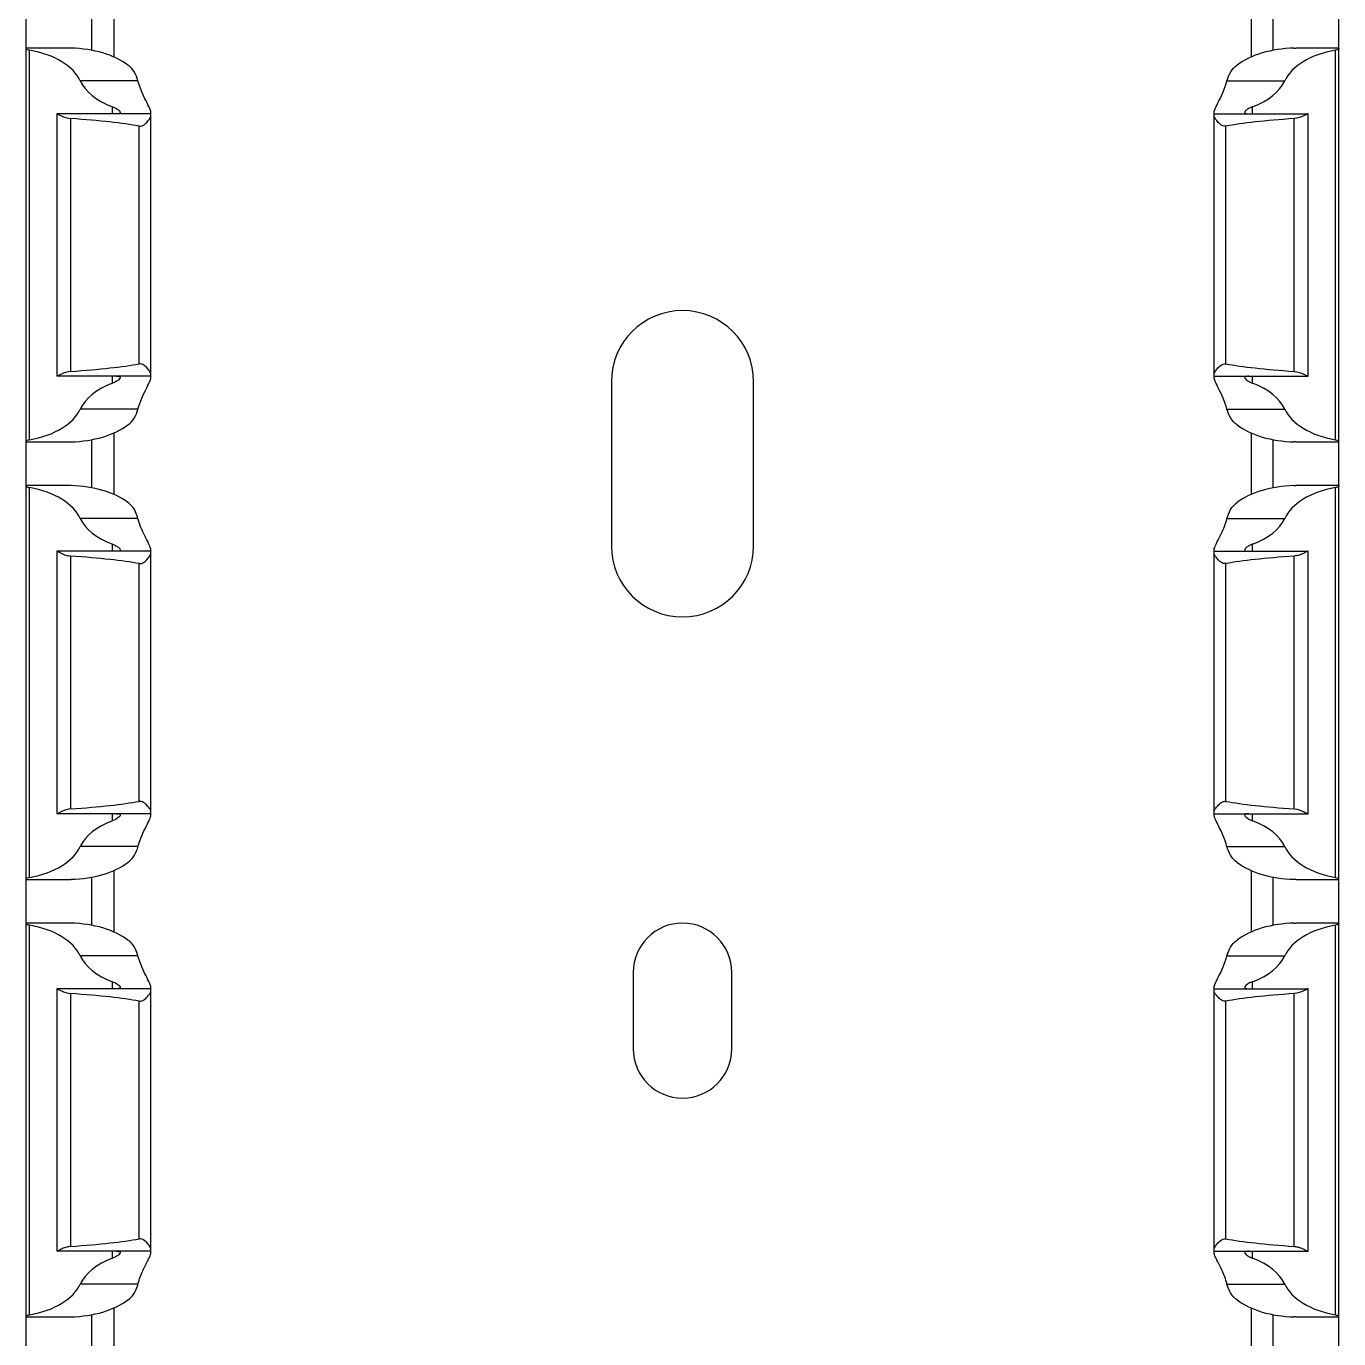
# Model space of a CAD drawing. Header units: millimetres. Extents: x -2573 to 2942, y -1220 to 2800.
# Drawn here: x 2882.4 to 2942.4, y 1522.6 to 1582.6 of the extents above; entities that cross this region are included whole.
import ezdxf

# ---------------------------------------------------------------- set-up
doc = ezdxf.new("R2010")
doc.units = ezdxf.units.MM

msp = doc.modelspace()

# ---------------------------------------------------------------- linework, layer by layer
at = {"linetype": 'Continuous', "lineweight": 30}
for p, q in [((2886.402, 1584.049), (2886.402, 1581.243)), ((2938.402, 1584.049), (2938.402, 1581.243)), ((2882.402, 1581.646), (2882.402, 1583.646)), ((2885.402, 1581.545), (2885.402, 1583.746)), ((2939.402, 1581.545), (2939.402, 1583.746)), ((2942.402, 1581.646), (2942.402, 1583.646)), ((2884.368, 1581.646), (2882.402, 1581.646)), ((2882.402, 1581.646), (2882.402, 1581.617)), ((2882.402, 1563.675), (2882.402, 1581.617)), ((2942.402, 1581.646), (2940.436, 1581.646)), ((2942.402, 1581.646), (2942.402, 1581.617)), ((2942.402, 1563.675), (2942.402, 1581.617)), ((2882.552, 1563.737), (2882.552, 1581.555)), ((2942.252, 1563.737), (2942.252, 1581.555)), ((2887.51, 1580.146), (2884.871, 1580.146)), ((2937.293, 1580.146), (2939.932, 1580.146)), ((2883.802, 1578.646), (2883.802, 1566.646)), ((2883.802, 1578.646), (2883.805, 1578.646)), ((2888.102, 1578.646), (2883.805, 1578.646)), ((2886.352, 1578.646), (2886.352, 1578.964)), ((2888.102, 1578.646), (2888.102, 1578.703)), ((2888.102, 1578.562), (2888.102, 1578.646)), ((2936.702, 1578.646), (2936.702, 1578.703)), ((2936.702, 1578.562), (2936.702, 1578.646)), ((2936.702, 1578.646), (2940.998, 1578.646)), ((2938.452, 1578.646), (2938.452, 1578.964)), ((2941.002, 1578.646), (2940.998, 1578.646)), ((2941.002, 1566.646), (2941.002, 1578.646)), ((2884.441, 1566.867), (2884.441, 1578.425)), ((2887.558, 1567.21), (2887.558, 1578.082)), ((2888.102, 1566.73), (2888.102, 1578.562)), ((2936.702, 1566.73), (2936.702, 1578.562)), ((2937.245, 1567.21), (2937.245, 1578.082)), ((2940.363, 1566.867), (2940.363, 1578.425)), ((2883.805, 1566.646), (2883.802, 1566.646)), ((2888.102, 1566.646), (2883.805, 1566.646)), ((2886.352, 1566.328), (2886.352, 1566.646)), ((2888.102, 1566.646), (2888.102, 1566.73)), ((2888.102, 1566.589), (2888.102, 1566.646)), ((2936.702, 1566.646), (2936.702, 1566.73)), ((2936.702, 1566.646), (2940.998, 1566.646)), ((2936.702, 1566.589), (2936.702, 1566.646)), ((2938.452, 1566.328), (2938.452, 1566.646)), ((2940.998, 1566.646), (2941.002, 1566.646)), ((2909.152, 1566.396), (2909.152, 1558.896)), ((2915.652, 1558.896), (2915.652, 1566.396)), ((2887.51, 1565.146), (2884.871, 1565.146)), ((2937.293, 1565.146), (2939.932, 1565.146)), ((2882.402, 1563.646), (2882.402, 1563.675)), ((2882.402, 1563.646), (2884.364, 1563.646)), ((2882.402, 1561.646), (2882.402, 1563.646)), ((2885.402, 1561.545), (2885.402, 1563.746)), ((2886.402, 1564.049), (2886.402, 1561.243)), ((2938.402, 1564.049), (2938.402, 1561.243)), ((2939.402, 1561.545), (2939.402, 1563.746)), ((2940.439, 1563.646), (2942.402, 1563.646)), ((2942.402, 1563.646), (2942.402, 1563.675)), ((2942.402, 1561.646), (2942.402, 1563.646)), ((2884.368, 1561.646), (2882.402, 1561.646)), ((2882.402, 1561.646), (2882.402, 1561.617)), ((2882.402, 1543.675), (2882.402, 1561.617)), ((2882.552, 1543.737), (2882.552, 1561.555)), ((2942.402, 1561.646), (2940.436, 1561.646)), ((2942.252, 1543.737), (2942.252, 1561.555)), ((2942.402, 1561.646), (2942.402, 1561.617)), ((2942.402, 1543.675), (2942.402, 1561.617)), ((2887.51, 1560.146), (2884.871, 1560.146)), ((2937.293, 1560.146), (2939.932, 1560.146)), ((2886.352, 1558.646), (2886.352, 1558.964)), ((2938.452, 1558.646), (2938.452, 1558.964)), ((2883.802, 1558.646), (2883.802, 1546.646)), ((2883.802, 1558.646), (2883.805, 1558.646)), ((2888.102, 1558.646), (2883.805, 1558.646)), ((2884.441, 1546.867), (2884.441, 1558.425)), ((2888.102, 1558.646), (2888.102, 1558.703)), ((2888.102, 1558.562), (2888.102, 1558.646)), ((2888.102, 1546.73), (2888.102, 1558.562)), ((2936.702, 1558.646), (2936.702, 1558.703)), ((2936.702, 1558.562), (2936.702, 1558.646)), ((2936.702, 1558.646), (2940.998, 1558.646)), ((2936.702, 1546.73), (2936.702, 1558.562)), ((2940.363, 1546.867), (2940.363, 1558.425)), ((2941.002, 1558.646), (2940.998, 1558.646)), ((2941.002, 1546.646), (2941.002, 1558.646)), ((2887.558, 1547.21), (2887.558, 1558.082)), ((2937.245, 1547.21), (2937.245, 1558.082)), ((2883.805, 1546.646), (2883.802, 1546.646)), ((2888.102, 1546.646), (2883.805, 1546.646)), ((2886.352, 1546.328), (2886.352, 1546.646)), ((2888.102, 1546.646), (2888.102, 1546.73)), ((2888.102, 1546.589), (2888.102, 1546.646)), ((2936.702, 1546.646), (2936.702, 1546.73)), ((2936.702, 1546.646), (2940.998, 1546.646)), ((2936.702, 1546.589), (2936.702, 1546.646)), ((2938.452, 1546.328), (2938.452, 1546.646)), ((2940.998, 1546.646), (2941.002, 1546.646)), ((2887.51, 1545.146), (2884.871, 1545.146)), ((2937.293, 1545.146), (2939.932, 1545.146)), ((2886.402, 1544.049), (2886.402, 1541.243)), ((2938.402, 1544.049), (2938.402, 1541.243)), ((2882.402, 1543.646), (2882.402, 1543.675)), ((2882.402, 1543.646), (2884.364, 1543.646)), ((2882.402, 1541.646), (2882.402, 1543.646)), ((2885.402, 1541.545), (2885.402, 1543.746)), ((2939.402, 1541.545), (2939.402, 1543.746)), ((2940.439, 1543.646), (2942.402, 1543.646)), ((2942.402, 1543.646), (2942.402, 1543.675)), ((2942.402, 1541.646), (2942.402, 1543.646)), ((2884.368, 1541.646), (2882.402, 1541.646)), ((2882.402, 1541.646), (2882.402, 1541.617)), ((2882.402, 1523.675), (2882.402, 1541.617)), ((2882.552, 1523.737), (2882.552, 1541.555)), ((2942.402, 1541.646), (2940.436, 1541.646)), ((2942.252, 1523.737), (2942.252, 1541.555)), ((2942.402, 1541.646), (2942.402, 1541.617)), ((2942.402, 1523.675), (2942.402, 1541.617)), ((2887.51, 1540.146), (2884.871, 1540.146)), ((2937.293, 1540.146), (2939.932, 1540.146)), ((2910.152, 1539.396), (2910.152, 1535.896)), ((2914.652, 1535.896), (2914.652, 1539.396)), ((2883.802, 1538.646), (2883.802, 1526.646)), ((2883.802, 1538.646), (2883.805, 1538.646)), ((2888.102, 1538.646), (2883.805, 1538.646)), ((2884.441, 1526.867), (2884.441, 1538.425)), ((2886.352, 1538.646), (2886.352, 1538.964)), ((2888.102, 1538.646), (2888.102, 1538.703)), ((2888.102, 1538.562), (2888.102, 1538.646)), ((2888.102, 1526.73), (2888.102, 1538.562)), ((2936.702, 1538.646), (2936.702, 1538.703)), ((2936.702, 1538.562), (2936.702, 1538.646)), ((2936.702, 1538.646), (2940.998, 1538.646)), ((2936.702, 1526.73), (2936.702, 1538.562)), ((2938.452, 1538.646), (2938.452, 1538.964)), ((2940.363, 1526.867), (2940.363, 1538.425)), ((2941.002, 1538.646), (2940.998, 1538.646)), ((2941.002, 1526.646), (2941.002, 1538.646)), ((2887.558, 1527.21), (2887.558, 1538.082)), ((2937.245, 1527.21), (2937.245, 1538.082)), ((2883.805, 1526.646), (2883.802, 1526.646)), ((2888.102, 1526.646), (2883.805, 1526.646)), ((2886.352, 1526.328), (2886.352, 1526.646)), ((2888.102, 1526.646), (2888.102, 1526.73)), ((2888.102, 1526.589), (2888.102, 1526.646)), ((2936.702, 1526.646), (2936.702, 1526.73)), ((2936.702, 1526.646), (2940.998, 1526.646)), ((2936.702, 1526.589), (2936.702, 1526.646)), ((2938.452, 1526.328), (2938.452, 1526.646)), ((2940.998, 1526.646), (2941.002, 1526.646)), ((2887.51, 1525.146), (2884.871, 1525.146)), ((2937.293, 1525.146), (2939.932, 1525.146)), ((2886.402, 1524.049), (2886.402, 1521.243)), ((2938.402, 1524.049), (2938.402, 1521.243)), ((2882.402, 1523.646), (2882.402, 1523.675)), ((2882.402, 1523.646), (2884.364, 1523.646)), ((2882.402, 1521.646), (2882.402, 1523.646)), ((2885.402, 1521.545), (2885.402, 1523.746)), ((2939.402, 1521.545), (2939.402, 1523.746)), ((2940.439, 1523.646), (2942.402, 1523.646)), ((2942.402, 1523.646), (2942.402, 1523.675)), ((2942.402, 1521.646), (2942.402, 1523.646))]:
    msp.add_line(p, q, dxfattribs=at)
for centre, radius, start, end in [((2912.402, 1566.396), 3.25, 0, 180), ((2912.402, 1558.896), 3.25, 180, 0), ((2912.402, 1539.396), 2.25, 0, 180), ((2912.402, 1535.896), 2.25, 180, 0)]:
    msp.add_arc(centre, radius, start, end, dxfattribs=at)
for centre, major_axis, ratio, start_param, end_param in [((2884.317, 1579.646), (3.464, 0), 0.57735, 0.660927, 1.531918), ((2940.486, 1579.646), (3.464, 0), 0.57735, 1.609674, 2.480666), ((2881.517, 1579.646), (3.464, 0), 0.57735, 0.25268, 1.267492), ((2943.286, 1579.646), (3.464, 0), 0.57735, 1.874101, 2.888912), ((2888.225, 1580.646), (3.464, 0), 0.57735, 3.394273, 4.140941), ((2936.578, 1580.646), (3.464, 0), 0.57735, 5.283837, 6.030505), ((2877.271, 1577.646), (11.43, 0), 0.087489, 0.451027, 0.892766), ((2947.532, 1577.646), (11.43, 0), 0.087489, 2.248826, 2.690566), ((2877.271, 1567.646), (11.43, 0), 0.087489, 5.390419, 5.832158), ((2947.532, 1567.646), (11.43, 0), 0.087489, 3.592619, 4.034359), ((2888.225, 1564.646), (3.464, 0), 0.57735, 2.142244, 2.888912), ((2936.578, 1564.646), (3.464, 0), 0.57735, 0.25268, 0.999349), ((2881.517, 1565.646), (3.464, 0), 0.57735, 5.015694, 6.030505), ((2943.286, 1565.646), (3.464, 0), 0.57735, 3.394273, 4.409084), ((2884.317, 1565.646), (3.464, 0), 0.57735, 4.751267, 5.622258), ((2940.486, 1565.646), (3.464, 0), 0.57735, 3.80252, 4.673511), ((2881.517, 1559.646), (3.464, 0), 0.57735, 0.25268, 1.267492), ((2884.317, 1559.646), (3.464, 0), 0.57735, 0.660927, 1.531918), ((2940.486, 1559.646), (3.464, 0), 0.57735, 1.609674, 2.480666), ((2943.286, 1559.646), (3.464, 0), 0.57735, 1.874101, 2.888912), ((2888.225, 1560.646), (3.464, 0), 0.57735, 3.394273, 4.140941), ((2936.578, 1560.646), (3.464, 0), 0.57735, 5.283837, 6.030505), ((2877.271, 1557.646), (11.43, 0), 0.087489, 0.451027, 0.892766), ((2947.532, 1557.646), (11.43, 0), 0.087489, 2.248826, 2.690566), ((2877.271, 1547.646), (11.43, 0), 0.087489, 5.390419, 5.832158), ((2947.532, 1547.646), (11.43, 0), 0.087489, 3.592619, 4.034359), ((2888.225, 1544.646), (3.464, 0), 0.57735, 2.142244, 2.888912), ((2936.578, 1544.646), (3.464, 0), 0.57735, 0.25268, 0.999349), ((2881.517, 1545.646), (3.464, 0), 0.57735, 5.015694, 6.030505), ((2943.286, 1545.646), (3.464, 0), 0.57735, 3.394273, 4.409084), ((2884.317, 1545.646), (3.464, 0), 0.57735, 4.751267, 5.622258), ((2940.486, 1545.646), (3.464, 0), 0.57735, 3.80252, 4.673511), ((2881.517, 1539.646), (3.464, 0), 0.57735, 0.25268, 1.267492), ((2884.317, 1539.646), (3.464, 0), 0.57735, 0.660927, 1.531918), ((2940.486, 1539.646), (3.464, 0), 0.57735, 1.609674, 2.480666), ((2943.286, 1539.646), (3.464, 0), 0.57735, 1.874101, 2.888912), ((2888.225, 1540.646), (3.464, 0), 0.57735, 3.394273, 4.140941), ((2936.578, 1540.646), (3.464, 0), 0.57735, 5.283837, 6.030505), ((2877.271, 1537.646), (11.43, 0), 0.087489, 0.451027, 0.892766), ((2947.532, 1537.646), (11.43, 0), 0.087489, 2.248826, 2.690566), ((2877.271, 1527.646), (11.43, 0), 0.087489, 5.390419, 5.832158), ((2947.532, 1527.646), (11.43, 0), 0.087489, 3.592619, 4.034359), ((2888.225, 1524.646), (3.464, 0), 0.57735, 2.142244, 2.888912), ((2936.578, 1524.646), (3.464, 0), 0.57735, 0.25268, 0.999349), ((2881.517, 1525.646), (3.464, 0), 0.57735, 5.015694, 6.030505), ((2943.286, 1525.646), (3.464, 0), 0.57735, 3.394273, 4.409084), ((2884.317, 1525.646), (3.464, 0), 0.57735, 4.751267, 5.622258), ((2940.486, 1525.646), (3.464, 0), 0.57735, 3.80252, 4.673511)]:
    msp.add_ellipse(centre, major_axis=major_axis, ratio=ratio, start_param=start_param, end_param=end_param, dxfattribs=at)
for points, knots in [([(2882.402, 1581.617), (2882.402, 1581.608), (2882.416, 1581.597), (2882.468, 1581.574), (2882.506, 1581.563), (2882.552, 1581.555)], [0, 0, 0, 0, 0.5, 0.5, 1, 1, 1, 1]), ([(2884.452, 1581.644), (2884.439, 1581.645), (2884.406, 1581.645), (2884.382, 1581.646), (2884.368, 1581.646)], [0, 0, 0, 0, 0.38156, 1, 1, 1, 1]), ([(2940.352, 1581.644), (2940.364, 1581.645), (2940.397, 1581.645), (2940.421, 1581.646), (2940.436, 1581.646)], [0, 0, 0, 0, 0.38156, 1, 1, 1, 1]), ([(2942.402, 1581.617), (2942.402, 1581.608), (2942.388, 1581.597), (2942.336, 1581.574), (2942.298, 1581.563), (2942.252, 1581.555)], [0, 0, 0, 0, 0.5, 0.5, 1, 1, 1, 1]), ([(2887.51, 1580.146), (2887.473, 1580.294), (2887.417, 1580.435), (2887.264, 1580.681), (2887.167, 1580.788), (2887.052, 1580.874)], [0, 0, 0, 0, 0.5, 0.5, 1, 1, 1, 1]), ([(2937.293, 1580.146), (2937.33, 1580.294), (2937.386, 1580.435), (2937.539, 1580.681), (2937.636, 1580.788), (2937.752, 1580.874)], [0, 0, 0, 0, 0.5, 0.5, 1, 1, 1, 1]), ([(2888.102, 1578.703), (2888.102, 1578.725), (2888.096, 1578.754), (2888.074, 1578.823), (2888.058, 1578.863), (2887.997, 1579), (2887.941, 1579.11), (2887.815, 1579.361), (2887.747, 1579.5), (2887.616, 1579.805), (2887.554, 1579.97), (2887.51, 1580.146)], [0, 0, 0, 0, 0.125, 0.125, 0.25, 0.25, 0.5, 0.5, 0.75, 0.75, 1, 1, 1, 1]), ([(2936.702, 1578.703), (2936.702, 1578.725), (2936.708, 1578.754), (2936.73, 1578.823), (2936.746, 1578.863), (2936.807, 1579), (2936.862, 1579.11), (2936.988, 1579.361), (2937.057, 1579.5), (2937.187, 1579.805), (2937.249, 1579.97), (2937.293, 1580.146)], [0, 0, 0, 0, 0.125, 0.125, 0.25, 0.25, 0.5, 0.5, 0.75, 0.75, 1, 1, 1, 1]), ([(2883.805, 1578.646), (2883.814, 1578.646), (2883.837, 1578.635), (2883.908, 1578.6), (2883.956, 1578.575), (2884.124, 1578.496), (2884.274, 1578.436), (2884.441, 1578.425)], [0, 0, 0, 0, 0.25, 0.25, 0.5, 0.5, 1, 1, 1, 1]), ([(2886.352, 1578.964), (2886.373, 1578.955), (2886.458, 1578.922), (2886.585, 1578.848), (2886.692, 1578.754), (2886.713, 1578.683), (2886.652, 1578.65), (2886.559, 1578.647), (2886.515, 1578.646)], [0, 0, 0, 0, 0.061095, 0.242582, 0.448569, 0.652495, 0.836791, 1, 1, 1, 1]), ([(2938.452, 1578.964), (2938.43, 1578.955), (2938.346, 1578.922), (2938.218, 1578.848), (2938.112, 1578.754), (2938.09, 1578.683), (2938.152, 1578.65), (2938.244, 1578.647), (2938.288, 1578.646)], [0, 0, 0, 0, 0.061095, 0.242582, 0.448569, 0.652495, 0.836791, 1, 1, 1, 1]), ([(2940.998, 1578.646), (2940.99, 1578.646), (2940.966, 1578.635), (2940.896, 1578.6), (2940.848, 1578.575), (2940.679, 1578.496), (2940.529, 1578.436), (2940.363, 1578.425)], [0, 0, 0, 0, 0.25, 0.25, 0.5, 0.5, 1, 1, 1, 1]), ([(2887.558, 1578.082), (2887.598, 1578.075), (2887.64, 1578.078), (2887.718, 1578.102), (2887.753, 1578.122), (2887.849, 1578.188), (2887.901, 1578.24), (2887.993, 1578.343), (2888.03, 1578.394), (2888.085, 1578.487), (2888.102, 1578.529), (2888.102, 1578.562)], [0, 0, 0, 0, 0.125, 0.125, 0.25, 0.25, 0.5, 0.5, 0.75, 0.75, 1, 1, 1, 1]), ([(2937.245, 1578.082), (2937.205, 1578.075), (2937.163, 1578.078), (2937.086, 1578.102), (2937.051, 1578.122), (2936.954, 1578.188), (2936.902, 1578.24), (2936.811, 1578.343), (2936.773, 1578.394), (2936.718, 1578.487), (2936.702, 1578.529), (2936.702, 1578.562)], [0, 0, 0, 0, 0.125, 0.125, 0.25, 0.25, 0.5, 0.5, 0.75, 0.75, 1, 1, 1, 1]), ([(2888.102, 1566.73), (2888.102, 1566.763), (2888.085, 1566.805), (2888.03, 1566.898), (2887.992, 1566.949), (2887.902, 1567.051), (2887.849, 1567.104), (2887.752, 1567.17), (2887.718, 1567.189), (2887.64, 1567.214), (2887.598, 1567.217), (2887.558, 1567.21)], [0, 0, 0, 0, 0.25, 0.25, 0.5, 0.5, 0.75, 0.75, 0.875, 0.875, 1, 1, 1, 1]), ([(2936.702, 1566.73), (2936.702, 1566.763), (2936.719, 1566.805), (2936.773, 1566.898), (2936.811, 1566.949), (2936.902, 1567.051), (2936.955, 1567.104), (2937.051, 1567.17), (2937.086, 1567.189), (2937.163, 1567.214), (2937.205, 1567.217), (2937.245, 1567.21)], [0, 0, 0, 0, 0.25, 0.25, 0.5, 0.5, 0.75, 0.75, 0.875, 0.875, 1, 1, 1, 1]), ([(2884.441, 1566.867), (2884.274, 1566.855), (2884.124, 1566.795), (2883.955, 1566.717), (2883.908, 1566.692), (2883.837, 1566.657), (2883.814, 1566.646), (2883.805, 1566.646)], [0, 0, 0, 0, 0.5, 0.5, 0.75, 0.75, 1, 1, 1, 1]), ([(2886.515, 1566.646), (2886.552, 1566.645), (2886.637, 1566.643), (2886.703, 1566.618), (2886.705, 1566.564), (2886.635, 1566.484), (2886.513, 1566.397), (2886.399, 1566.348), (2886.352, 1566.328)], [0, 0, 0, 0, 0.135857, 0.312226, 0.485093, 0.664265, 0.859761, 1, 1, 1, 1]), ([(2938.288, 1566.646), (2938.251, 1566.645), (2938.166, 1566.643), (2938.1, 1566.618), (2938.098, 1566.564), (2938.168, 1566.484), (2938.29, 1566.397), (2938.404, 1566.348), (2938.452, 1566.328)], [0, 0, 0, 0, 0.135857, 0.312226, 0.485093, 0.664265, 0.859761, 1, 1, 1, 1]), ([(2940.363, 1566.867), (2940.529, 1566.855), (2940.679, 1566.795), (2940.848, 1566.717), (2940.895, 1566.692), (2940.966, 1566.657), (2940.99, 1566.646), (2940.998, 1566.646)], [0, 0, 0, 0, 0.5, 0.5, 0.75, 0.75, 1, 1, 1, 1]), ([(2887.51, 1565.146), (2887.554, 1565.323), (2887.616, 1565.488), (2887.747, 1565.791), (2887.816, 1565.932), (2887.941, 1566.181), (2887.997, 1566.292), (2888.057, 1566.428), (2888.073, 1566.468), (2888.096, 1566.537), (2888.102, 1566.566), (2888.102, 1566.589)], [0, 0, 0, 0, 0.25, 0.25, 0.5, 0.5, 0.75, 0.75, 0.875, 0.875, 1, 1, 1, 1]), ([(2937.293, 1565.146), (2937.249, 1565.323), (2937.187, 1565.488), (2937.057, 1565.791), (2936.987, 1565.932), (2936.863, 1566.181), (2936.806, 1566.292), (2936.746, 1566.428), (2936.73, 1566.468), (2936.708, 1566.537), (2936.702, 1566.566), (2936.702, 1566.589)], [0, 0, 0, 0, 0.25, 0.25, 0.5, 0.5, 0.75, 0.75, 0.875, 0.875, 1, 1, 1, 1]), ([(2887.052, 1564.418), (2887.167, 1564.504), (2887.264, 1564.61), (2887.417, 1564.857), (2887.473, 1564.997), (2887.51, 1565.146)], [0, 0, 0, 0, 0.5, 0.5, 1, 1, 1, 1]), ([(2937.752, 1564.418), (2937.637, 1564.504), (2937.539, 1564.61), (2937.386, 1564.857), (2937.331, 1564.997), (2937.293, 1565.146)], [0, 0, 0, 0, 0.5, 0.5, 1, 1, 1, 1]), ([(2882.552, 1563.737), (2882.506, 1563.729), (2882.468, 1563.718), (2882.416, 1563.695), (2882.402, 1563.684), (2882.402, 1563.675)], [0, 0, 0, 0, 0.5, 0.5, 1, 1, 1, 1]), ([(2884.364, 1563.646), (2884.365, 1563.646), (2884.381, 1563.645), (2884.416, 1563.647), (2884.448, 1563.647), (2884.452, 1563.647)], [0, 0, 0, 0, 0.038177, 0.8889219, 1, 1, 1, 1]), ([(2940.439, 1563.646), (2940.439, 1563.646), (2940.422, 1563.645), (2940.388, 1563.647), (2940.355, 1563.647), (2940.352, 1563.647)], [0, 0, 0, 0, 0.038177, 0.8889219, 1, 1, 1, 1]), ([(2942.252, 1563.737), (2942.297, 1563.729), (2942.336, 1563.718), (2942.388, 1563.695), (2942.402, 1563.684), (2942.402, 1563.675)], [0, 0, 0, 0, 0.5, 0.5, 1, 1, 1, 1]), ([(2882.402, 1561.617), (2882.405, 1561.611), (2882.412, 1561.598), (2882.465, 1561.575), (2882.519, 1561.56), (2882.55, 1561.555), (2882.552, 1561.555)], [0, 0, 0, 0, 0.327134, 0.654045, 0.984582, 1, 1, 1, 1]), ([(2884.452, 1561.644), (2884.439, 1561.645), (2884.406, 1561.645), (2884.382, 1561.646), (2884.368, 1561.646)], [0, 0, 0, 0, 0.38156, 1, 1, 1, 1]), ([(2940.352, 1561.644), (2940.364, 1561.645), (2940.397, 1561.645), (2940.421, 1561.646), (2940.436, 1561.646)], [0, 0, 0, 0, 0.38156, 1, 1, 1, 1]), ([(2942.402, 1561.617), (2942.398, 1561.611), (2942.391, 1561.598), (2942.338, 1561.575), (2942.284, 1561.56), (2942.253, 1561.555), (2942.252, 1561.555)], [0, 0, 0, 0, 0.327134, 0.654045, 0.984582, 1, 1, 1, 1]), ([(2887.51, 1560.146), (2887.478, 1560.25), (2887.399, 1560.503), (2887.224, 1560.737), (2887.081, 1560.851), (2887.052, 1560.874)], [0, 0, 0, 0, 0.360865, 0.870433, 1, 1, 1, 1]), ([(2937.293, 1560.146), (2937.326, 1560.25), (2937.404, 1560.503), (2937.58, 1560.737), (2937.723, 1560.851), (2937.752, 1560.874)], [0, 0, 0, 0, 0.360865, 0.870433, 1, 1, 1, 1]), ([(2888.102, 1558.703), (2888.101, 1558.713), (2888.098, 1558.765), (2888.034, 1558.927), (2887.86, 1559.272), (2887.649, 1559.689), (2887.549, 1560.019), (2887.51, 1560.146)], [0, 0, 0, 0, 0.052332, 0.27279, 0.517649, 0.81495, 1, 1, 1, 1]), ([(2936.702, 1558.703), (2936.702, 1558.713), (2936.706, 1558.765), (2936.769, 1558.927), (2936.943, 1559.272), (2937.154, 1559.689), (2937.255, 1560.019), (2937.293, 1560.146)], [0, 0, 0, 0, 0.052332, 0.27279, 0.517649, 0.81495, 1, 1, 1, 1]), ([(2886.352, 1558.964), (2886.373, 1558.955), (2886.458, 1558.922), (2886.585, 1558.848), (2886.692, 1558.754), (2886.713, 1558.683), (2886.652, 1558.65), (2886.559, 1558.647), (2886.515, 1558.646)], [0, 0, 0, 0, 0.061102, 0.24258, 0.448574, 0.652499, 0.836791, 1, 1, 1, 1]), ([(2938.452, 1558.964), (2938.43, 1558.955), (2938.346, 1558.922), (2938.218, 1558.848), (2938.112, 1558.754), (2938.09, 1558.683), (2938.152, 1558.65), (2938.244, 1558.647), (2938.288, 1558.646)], [0, 0, 0, 0, 0.061102, 0.24258, 0.448574, 0.652499, 0.836791, 1, 1, 1, 1]), ([(2883.805, 1558.646), (2883.812, 1558.644), (2883.83, 1558.64), (2883.911, 1558.598), (2884.054, 1558.527), (2884.236, 1558.453), (2884.38, 1558.433), (2884.441, 1558.425)], [0, 0, 0, 0, 0.135391, 0.34015, 0.559253, 0.813316, 1, 1, 1, 1]), ([(2887.558, 1558.082), (2887.598, 1558.075), (2887.64, 1558.078), (2887.718, 1558.102), (2887.753, 1558.122), (2887.849, 1558.188), (2887.901, 1558.24), (2887.993, 1558.343), (2888.03, 1558.394), (2888.085, 1558.487), (2888.102, 1558.529), (2888.102, 1558.562)], [0, 0, 0, 0, 0.125, 0.125, 0.25, 0.25, 0.5, 0.5, 0.75, 0.75, 1, 1, 1, 1]), ([(2937.245, 1558.082), (2937.205, 1558.075), (2937.163, 1558.078), (2937.086, 1558.102), (2937.051, 1558.122), (2936.954, 1558.188), (2936.902, 1558.24), (2936.811, 1558.343), (2936.773, 1558.394), (2936.718, 1558.487), (2936.702, 1558.529), (2936.702, 1558.562)], [0, 0, 0, 0, 0.125, 0.125, 0.25, 0.25, 0.5, 0.5, 0.75, 0.75, 1, 1, 1, 1]), ([(2940.998, 1558.646), (2940.991, 1558.644), (2940.973, 1558.64), (2940.893, 1558.598), (2940.749, 1558.527), (2940.567, 1558.453), (2940.424, 1558.433), (2940.363, 1558.425)], [0, 0, 0, 0, 0.135391, 0.34015, 0.559253, 0.813316, 1, 1, 1, 1]), ([(2884.441, 1546.867), (2884.274, 1546.855), (2884.124, 1546.795), (2883.955, 1546.717), (2883.908, 1546.692), (2883.837, 1546.657), (2883.814, 1546.646), (2883.805, 1546.646)], [0, 0, 0, 0, 0.5, 0.5, 0.75, 0.75, 1, 1, 1, 1]), ([(2888.102, 1546.73), (2888.097, 1546.754), (2888.087, 1546.812), (2888.003, 1546.94), (2887.888, 1547.069), (2887.772, 1547.161), (2887.68, 1547.206), (2887.607, 1547.217), (2887.57, 1547.212), (2887.558, 1547.21)], [0, 0, 0, 0, 0.1638285, 0.4014843, 0.6435439, 0.7784728, 0.8847033, 0.9625805, 1, 1, 1, 1]), ([(2936.702, 1546.73), (2936.706, 1546.754), (2936.716, 1546.812), (2936.801, 1546.94), (2936.916, 1547.069), (2937.031, 1547.161), (2937.123, 1547.206), (2937.196, 1547.217), (2937.233, 1547.212), (2937.245, 1547.21)], [0, 0, 0, 0, 0.1638285, 0.4014843, 0.6435439, 0.7784728, 0.8847033, 0.9625805, 1, 1, 1, 1]), ([(2940.363, 1546.867), (2940.529, 1546.855), (2940.679, 1546.795), (2940.848, 1546.717), (2940.895, 1546.692), (2940.966, 1546.657), (2940.99, 1546.646), (2940.998, 1546.646)], [0, 0, 0, 0, 0.5, 0.5, 0.75, 0.75, 1, 1, 1, 1]), ([(2886.515, 1546.646), (2886.589, 1546.646), (2886.644, 1546.641), (2886.704, 1546.611), (2886.709, 1546.587), (2886.655, 1546.491), (2886.53, 1546.394), (2886.352, 1546.328)], [0, 0, 0, 0, 0.25, 0.25, 0.5, 0.5, 1, 1, 1, 1]), ([(2887.51, 1545.146), (2887.554, 1545.323), (2887.616, 1545.488), (2887.747, 1545.791), (2887.816, 1545.932), (2887.941, 1546.181), (2887.997, 1546.292), (2888.057, 1546.428), (2888.073, 1546.468), (2888.096, 1546.537), (2888.102, 1546.566), (2888.102, 1546.589)], [0, 0, 0, 0, 0.25, 0.25, 0.5, 0.5, 0.75, 0.75, 0.875, 0.875, 1, 1, 1, 1]), ([(2937.293, 1545.146), (2937.249, 1545.323), (2937.187, 1545.488), (2937.057, 1545.791), (2936.987, 1545.932), (2936.863, 1546.181), (2936.806, 1546.292), (2936.746, 1546.428), (2936.73, 1546.468), (2936.708, 1546.537), (2936.702, 1546.566), (2936.702, 1546.589)], [0, 0, 0, 0, 0.25, 0.25, 0.5, 0.5, 0.75, 0.75, 0.875, 0.875, 1, 1, 1, 1]), ([(2938.288, 1546.646), (2938.214, 1546.646), (2938.159, 1546.641), (2938.099, 1546.611), (2938.094, 1546.587), (2938.148, 1546.491), (2938.273, 1546.394), (2938.452, 1546.328)], [0, 0, 0, 0, 0.25, 0.25, 0.5, 0.5, 1, 1, 1, 1]), ([(2887.052, 1544.418), (2887.137, 1544.494), (2887.327, 1544.663), (2887.454, 1544.937), (2887.501, 1545.113), (2887.51, 1545.146)], [0, 0, 0, 0, 0.399191, 0.889576, 1, 1, 1, 1]), ([(2937.752, 1544.418), (2937.666, 1544.494), (2937.476, 1544.663), (2937.35, 1544.937), (2937.302, 1545.113), (2937.293, 1545.146)], [0, 0, 0, 0, 0.399191, 0.889576, 1, 1, 1, 1]), ([(2882.552, 1543.737), (2882.506, 1543.729), (2882.468, 1543.718), (2882.416, 1543.695), (2882.402, 1543.684), (2882.402, 1543.675)], [0, 0, 0, 0, 0.5, 0.5, 1, 1, 1, 1]), ([(2884.364, 1543.646), (2884.365, 1543.646), (2884.381, 1543.645), (2884.416, 1543.647), (2884.448, 1543.647), (2884.452, 1543.647)], [0, 0, 0, 0, 0.038181, 0.888918, 1, 1, 1, 1]), ([(2940.439, 1543.646), (2940.439, 1543.646), (2940.422, 1543.645), (2940.388, 1543.647), (2940.355, 1543.647), (2940.352, 1543.647)], [0, 0, 0, 0, 0.038181, 0.888918, 1, 1, 1, 1]), ([(2942.252, 1543.737), (2942.297, 1543.729), (2942.336, 1543.718), (2942.388, 1543.695), (2942.402, 1543.684), (2942.402, 1543.675)], [0, 0, 0, 0, 0.5, 0.5, 1, 1, 1, 1]), ([(2882.402, 1541.617), (2882.405, 1541.611), (2882.412, 1541.598), (2882.465, 1541.575), (2882.519, 1541.561), (2882.55, 1541.555), (2882.552, 1541.555)], [0, 0, 0, 0, 0.327116, 0.654047, 0.984567, 1, 1, 1, 1]), ([(2884.452, 1541.644), (2884.439, 1541.645), (2884.406, 1541.645), (2884.382, 1541.646), (2884.368, 1541.646)], [0, 0, 0, 0, 0.381564, 1, 1, 1, 1]), ([(2940.352, 1541.644), (2940.364, 1541.645), (2940.397, 1541.645), (2940.421, 1541.646), (2940.436, 1541.646)], [0, 0, 0, 0, 0.381564, 1, 1, 1, 1]), ([(2942.402, 1541.617), (2942.398, 1541.611), (2942.391, 1541.598), (2942.338, 1541.575), (2942.284, 1541.561), (2942.253, 1541.555), (2942.252, 1541.555)], [0, 0, 0, 0, 0.327116, 0.654047, 0.984567, 1, 1, 1, 1]), ([(2887.51, 1540.146), (2887.478, 1540.25), (2887.399, 1540.503), (2887.224, 1540.737), (2887.081, 1540.851), (2887.052, 1540.874)], [0, 0, 0, 0, 0.360891, 0.870434, 1, 1, 1, 1]), ([(2937.293, 1540.146), (2937.326, 1540.25), (2937.404, 1540.503), (2937.58, 1540.737), (2937.723, 1540.851), (2937.752, 1540.874)], [0, 0, 0, 0, 0.360891, 0.870434, 1, 1, 1, 1]), ([(2888.102, 1538.703), (2888.102, 1538.725), (2888.096, 1538.754), (2888.074, 1538.823), (2888.058, 1538.863), (2887.997, 1539), (2887.941, 1539.11), (2887.815, 1539.361), (2887.747, 1539.5), (2887.616, 1539.805), (2887.554, 1539.97), (2887.51, 1540.146)], [0, 0, 0, 0, 0.125, 0.125, 0.25, 0.25, 0.5, 0.5, 0.75, 0.75, 1, 1, 1, 1]), ([(2936.702, 1538.703), (2936.702, 1538.725), (2936.708, 1538.754), (2936.73, 1538.823), (2936.746, 1538.863), (2936.807, 1539), (2936.862, 1539.11), (2936.988, 1539.361), (2937.057, 1539.5), (2937.187, 1539.805), (2937.249, 1539.97), (2937.293, 1540.146)], [0, 0, 0, 0, 0.125, 0.125, 0.25, 0.25, 0.5, 0.5, 0.75, 0.75, 1, 1, 1, 1]), ([(2883.805, 1538.646), (2883.814, 1538.646), (2883.837, 1538.635), (2883.908, 1538.6), (2883.956, 1538.575), (2884.124, 1538.496), (2884.274, 1538.436), (2884.441, 1538.425)], [0, 0, 0, 0, 0.25, 0.25, 0.5, 0.5, 1, 1, 1, 1]), ([(2886.352, 1538.964), (2886.531, 1538.897), (2886.656, 1538.8), (2886.709, 1538.705), (2886.704, 1538.68), (2886.644, 1538.651), (2886.59, 1538.646), (2886.515, 1538.646)], [0, 0, 0, 0, 0.5, 0.5, 0.75, 0.75, 1, 1, 1, 1]), ([(2887.558, 1538.082), (2887.575, 1538.08), (2887.617, 1538.075), (2887.698, 1538.092), (2887.814, 1538.156), (2887.94, 1538.277), (2888.048, 1538.415), (2888.097, 1538.511), (2888.101, 1538.551), (2888.102, 1538.562)], [0, 0, 0, 0, 0.052558, 0.130504, 0.247861, 0.469463, 0.712401, 0.920759, 1, 1, 1, 1]), ([(2937.245, 1538.082), (2937.228, 1538.08), (2937.186, 1538.075), (2937.106, 1538.092), (2936.99, 1538.156), (2936.863, 1538.277), (2936.756, 1538.415), (2936.706, 1538.511), (2936.703, 1538.551), (2936.702, 1538.562)], [0, 0, 0, 0, 0.052558, 0.130504, 0.247861, 0.469463, 0.712401, 0.920759, 1, 1, 1, 1]), ([(2938.452, 1538.964), (2938.272, 1538.897), (2938.148, 1538.8), (2938.094, 1538.705), (2938.099, 1538.68), (2938.159, 1538.651), (2938.214, 1538.646), (2938.288, 1538.646)], [0, 0, 0, 0, 0.5, 0.5, 0.75, 0.75, 1, 1, 1, 1]), ([(2940.998, 1538.646), (2940.99, 1538.646), (2940.966, 1538.635), (2940.896, 1538.6), (2940.848, 1538.575), (2940.679, 1538.496), (2940.529, 1538.436), (2940.363, 1538.425)], [0, 0, 0, 0, 0.25, 0.25, 0.5, 0.5, 1, 1, 1, 1]), ([(2888.102, 1526.73), (2888.102, 1526.763), (2888.085, 1526.805), (2888.03, 1526.898), (2887.992, 1526.949), (2887.902, 1527.051), (2887.849, 1527.104), (2887.752, 1527.17), (2887.718, 1527.189), (2887.64, 1527.214), (2887.598, 1527.217), (2887.558, 1527.21)], [0, 0, 0, 0, 0.25, 0.25, 0.5, 0.5, 0.75, 0.75, 0.875, 0.875, 1, 1, 1, 1]), ([(2936.702, 1526.73), (2936.702, 1526.763), (2936.719, 1526.805), (2936.773, 1526.898), (2936.811, 1526.949), (2936.902, 1527.051), (2936.955, 1527.104), (2937.051, 1527.17), (2937.086, 1527.189), (2937.163, 1527.214), (2937.205, 1527.217), (2937.245, 1527.21)], [0, 0, 0, 0, 0.25, 0.25, 0.5, 0.5, 0.75, 0.75, 0.875, 0.875, 1, 1, 1, 1]), ([(2884.441, 1526.867), (2884.437, 1526.867), (2884.371, 1526.862), (2884.228, 1526.834), (2884.039, 1526.759), (2883.893, 1526.685), (2883.823, 1526.649), (2883.809, 1526.647), (2883.805, 1526.646)], [0, 0, 0, 0, 0.01202, 0.198654, 0.447304, 0.698713, 0.909615, 1, 1, 1, 1]), ([(2886.515, 1526.646), (2886.552, 1526.645), (2886.637, 1526.643), (2886.703, 1526.618), (2886.705, 1526.564), (2886.635, 1526.484), (2886.513, 1526.397), (2886.399, 1526.348), (2886.352, 1526.328)], [0, 0, 0, 0, 0.135856, 0.312224, 0.485089, 0.66426, 0.859763, 1, 1, 1, 1]), ([(2887.51, 1525.146), (2887.518, 1525.176), (2887.583, 1525.423), (2887.769, 1525.848), (2887.997, 1526.286), (2888.094, 1526.508), (2888.1, 1526.573), (2888.102, 1526.589)], [0, 0, 0, 0, 0.043589, 0.353891, 0.672583, 0.920215, 1, 1, 1, 1]), ([(2937.293, 1525.146), (2937.285, 1525.176), (2937.22, 1525.423), (2937.034, 1525.848), (2936.806, 1526.286), (2936.709, 1526.508), (2936.703, 1526.573), (2936.702, 1526.589)], [0, 0, 0, 0, 0.043589, 0.353891, 0.672583, 0.920215, 1, 1, 1, 1]), ([(2938.288, 1526.646), (2938.251, 1526.645), (2938.166, 1526.643), (2938.1, 1526.618), (2938.098, 1526.564), (2938.168, 1526.484), (2938.29, 1526.397), (2938.404, 1526.348), (2938.452, 1526.328)], [0, 0, 0, 0, 0.135856, 0.312224, 0.485089, 0.66426, 0.859763, 1, 1, 1, 1]), ([(2940.363, 1526.867), (2940.367, 1526.867), (2940.432, 1526.862), (2940.576, 1526.834), (2940.764, 1526.759), (2940.91, 1526.685), (2940.98, 1526.649), (2940.994, 1526.647), (2940.998, 1526.646)], [0, 0, 0, 0, 0.01202, 0.198654, 0.447304, 0.698713, 0.909615, 1, 1, 1, 1]), ([(2887.052, 1524.418), (2887.137, 1524.494), (2887.327, 1524.663), (2887.454, 1524.937), (2887.501, 1525.113), (2887.51, 1525.146)], [0, 0, 0, 0, 0.399203, 0.889602, 1, 1, 1, 1]), ([(2937.752, 1524.418), (2937.666, 1524.494), (2937.476, 1524.663), (2937.35, 1524.937), (2937.302, 1525.113), (2937.293, 1525.146)], [0, 0, 0, 0, 0.399203, 0.889602, 1, 1, 1, 1]), ([(2882.552, 1523.737), (2882.541, 1523.735), (2882.503, 1523.728), (2882.448, 1523.711), (2882.408, 1523.69), (2882.404, 1523.679), (2882.402, 1523.675)], [0, 0, 0, 0, 0.117648, 0.43096, 0.757401, 1, 1, 1, 1]), ([(2884.364, 1523.646), (2884.365, 1523.646), (2884.381, 1523.645), (2884.416, 1523.647), (2884.448, 1523.647), (2884.452, 1523.647)], [0, 0, 0, 0, 0.038181, 0.888923, 1, 1, 1, 1]), ([(2940.439, 1523.646), (2940.439, 1523.646), (2940.422, 1523.645), (2940.388, 1523.647), (2940.355, 1523.647), (2940.352, 1523.647)], [0, 0, 0, 0, 0.038181, 0.888923, 1, 1, 1, 1]), ([(2942.252, 1523.737), (2942.262, 1523.735), (2942.301, 1523.728), (2942.355, 1523.711), (2942.395, 1523.69), (2942.4, 1523.679), (2942.402, 1523.675)], [0, 0, 0, 0, 0.117648, 0.43096, 0.757401, 1, 1, 1, 1])]:
    msp.add_open_spline(points, degree=3, knots=knots, dxfattribs=at)

doc.saveas('drawing.dxf')
